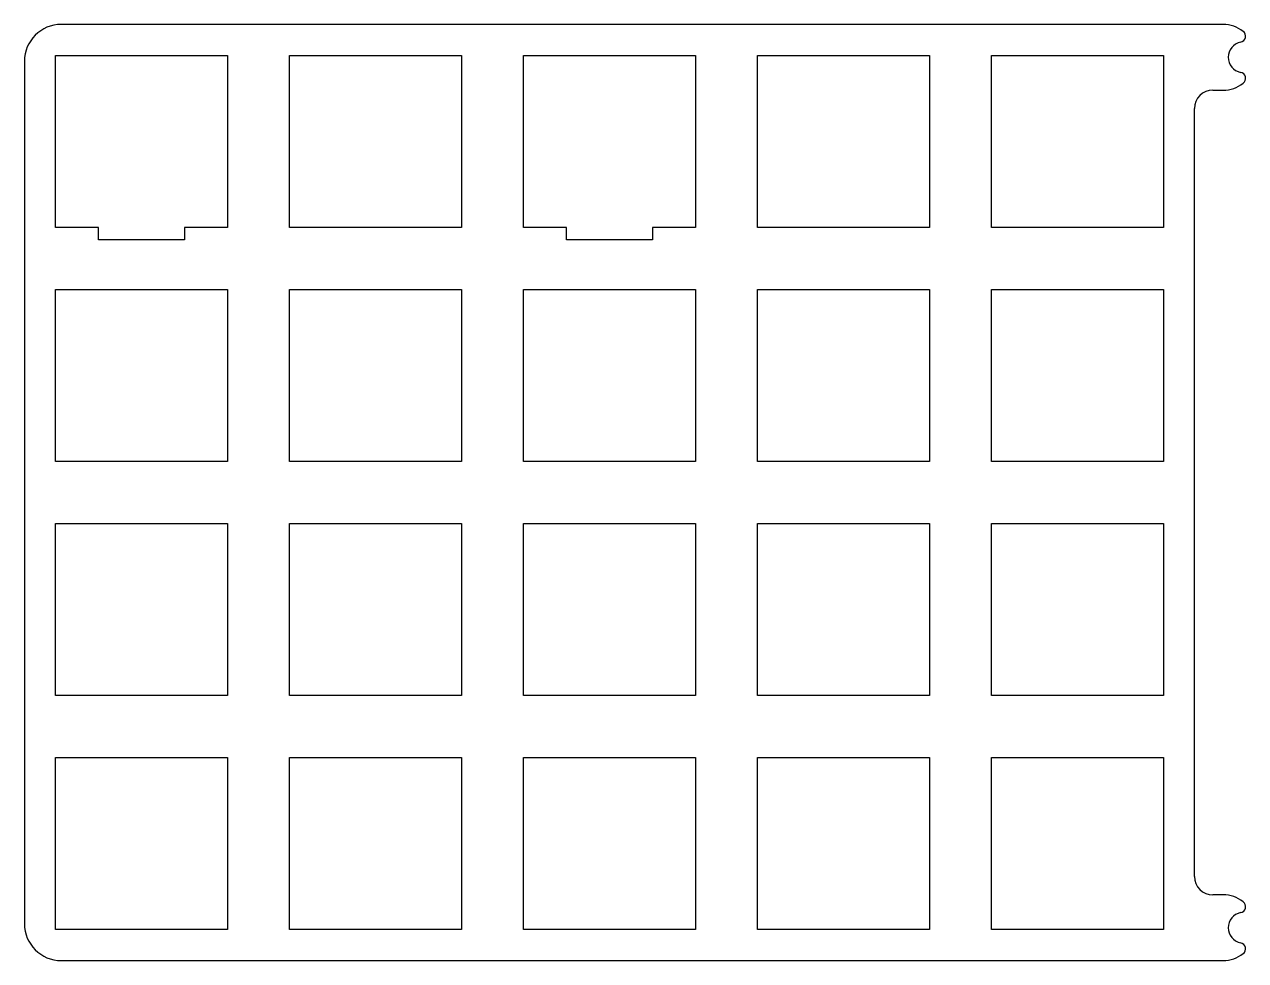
# Model space of a CAD drawing. Header units: millimetres. Extents: x -85.7 to 13.7, y -9.5 to 66.7.
import ezdxf

# ---------------------------------------------------------------- set-up
doc = ezdxf.new("R2010")
doc.units = ezdxf.units.MM
doc.layers.get('0').update_dxf_attribs({"linetype": 'CONTINUOUS'})

msp = doc.modelspace()

# ---------------------------------------------------------------- linework, layer by layer
for p, q in [((11.85, 66.675), (-82.725, 66.675)), ((-85.725, 63.675), (-85.725, -6.525)), ((11.025, 61.325), (11.85, 61.325)), ((9.525, -2.675), (9.525, 59.825)), ((11.85, -4.175), (11.025, -4.175)), ((-82.725, -9.525), (11.85, -9.525))]:
    msp.add_line(p, q)
for points in [[(-83.2, 50.15), (-83.2, 64.15), (-69.2, 64.15), (-69.2, 50.15), (-72.7, 50.15), (-72.7, 49.15), (-79.7, 49.15), (-79.7, 50.15)], [(-50.15, 50.15), (-64.15, 50.15), (-64.15, 64.15), (-50.15, 64.15)], [(-45.1, 64.15), (-31.1, 64.15), (-31.1, 50.15), (-34.6, 50.15), (-34.6, 49.15), (-41.6, 49.15), (-41.6, 50.15), (-45.1, 50.15)], [(-12.05, 64.15), (-12.05, 50.15), (-26.05, 50.15), (-26.05, 64.15)], [(-7, 64.15), (7, 64.15), (7, 50.15), (-7, 50.15)], [(-69.2, 45.1), (-69.2, 31.1), (-83.2, 31.1), (-83.2, 45.1)], [(-50.15, 31.1), (-64.15, 31.1), (-64.15, 45.1), (-50.15, 45.1)], [(-45.1, 31.1), (-45.1, 45.1), (-31.1, 45.1), (-31.1, 31.1)], [(-12.05, 31.1), (-26.05, 31.1), (-26.05, 45.1), (-12.05, 45.1)], [(7, 31.1), (-7, 31.1), (-7, 45.1), (7, 45.1)], [(-83.2, 26.05), (-69.2, 26.05), (-69.2, 12.05), (-83.2, 12.05)], [(-50.15, 12.05), (-64.15, 12.05), (-64.15, 26.05), (-50.15, 26.05)], [(-45.1, 26.05), (-31.1, 26.05), (-31.1, 12.05), (-45.1, 12.05)], [(-26.05, 12.05), (-26.05, 26.05), (-12.05, 26.05), (-12.05, 12.05)], [(7, 26.05), (7, 12.05), (-7, 12.05), (-7, 26.05)], [(-69.2, -7), (-83.2, -7), (-83.2, 7), (-69.2, 7)], [(-64.15, 7), (-50.15, 7), (-50.15, -7), (-64.15, -7)], [(-31.1, 7), (-31.1, -7), (-45.1, -7), (-45.1, 7)], [(-26.05, -7), (-26.05, 7), (-12.05, 7), (-12.05, -7)], [(7, 7), (7, -7), (-7, -7), (-7, 7)]]:
    msp.add_lwpolyline(points, close=True)
for centre, radius, start, end in [((-82.725, 63.675), 3, 90, 180), ((11.85, 64), 2.675, 52.12078, 90), ((13.185, 65.717), 0.5, -78.81194, 52.12078), ((13.525, 64), 1.25, 101.18806, 258.81194), ((13.185, 62.283), 0.5, -52.12078, 78.81194), ((11.85, 64), 2.675, 270, 307.87922), ((11.025, 59.825), 1.5, 90, 180), ((11.025, -2.675), 1.5, 180, 270), ((11.85, -6.85), 2.675, 52.12078, 90), ((13.185, -5.133), 0.5, -78.81194, 52.12078), ((13.525, -6.85), 1.25, 101.18806, 258.81194), ((-82.725, -6.525), 3, 180, 270), ((13.185, -8.567), 0.5, -52.12078, 78.81194), ((11.85, -6.85), 2.675, 270, 307.87922)]:
    msp.add_arc(centre, radius, start, end)

doc.saveas('drawing.dxf')
